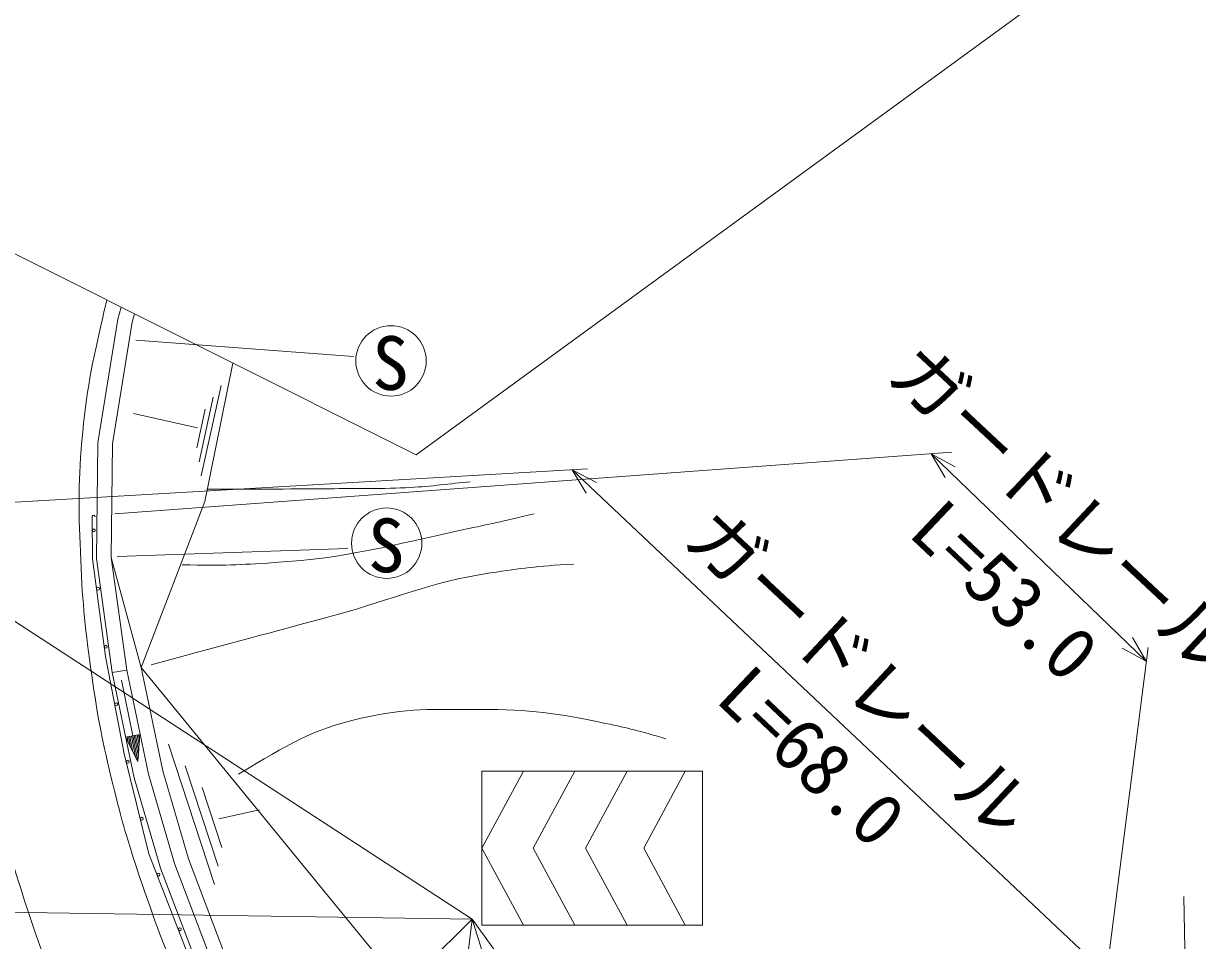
# Model space of a CAD drawing. Units: millimetres, scale not verified. Extents: x 40000 to 680000, y 20000 to 380000.
# Drawn here: x 294863 to 334892, y 287534 to 318810 of the extents above; entities that cross this region are included whole.
import ezdxf
from ezdxf.enums import TextEntityAlignment as Align

# ---------------------------------------------------------------- set-up
doc = ezdxf.new("R2010")
doc.units = ezdxf.units.MM
doc.header["$LTSCALE"] = 1000
for name, color, linetype, lineweight in [('M-BGD', 7, 'Continuous', 13), ('M-STR-HTXT', 7, 'Continuous', 13), ('M-STR-STRC', 7, 'Continuous', 13), ('M-WORK', 1, 'Continuous', 13)]:
    doc.layers.add(name, color=color, linetype=linetype, lineweight=lineweight)
doc.styles.add('ＭＳ ゴシック', font='')
doc.styles.get('ＭＳ ゴシック').set_extended_font_data('MS Gothic')

msp = doc.modelspace()

# ---------------------------------------------------------------- linework, layer by layer
at = {"layer": 'M-BGD'}
for p, q in [((298078, 308729), (298194, 309135)), ((297395, 304512), (298078, 308729)), ((298567, 308620), (298649, 308907)), ((297895, 304470), (298567, 308620)), ((297355, 300565), (297395, 304512)), ((297855, 300597), (297895, 304470)), ((297890, 296671), (297355, 300565)), ((298383, 296757), (297855, 300597)), ((297855, 300597), (298876, 296842)), ((297890, 296671), (298383, 296757)), ((298641, 293083), (297890, 296671)), ((299126, 293204), (298383, 296757)), ((298876, 296842), (299612, 293325)), ((298210, 296417), (298590, 294516)), ((298835, 294565), (298344, 294467)), ((298766, 293634), (298344, 294467)), ((298429, 294301), (298394, 294477)), ((298443, 294487), (298513, 294134)), ((298597, 293967), (298492, 294497)), ((298541, 294507), (298682, 293800)), ((298766, 293634), (298590, 294516)), ((298639, 294526), (298780, 293820)), ((298793, 294006), (298688, 294536)), ((298737, 294546), (298807, 294193)), ((298766, 293634), (298835, 294565)), ((298821, 294379), (298786, 294555)), ((299538, 289999), (298641, 293083)), ((300013, 290157), (299126, 293204)), ((299612, 293325), (300487, 290316)), ((300487, 290316), (301885, 286628)), ((300973, 286215), (299538, 289999)), ((301429, 286421), (300013, 290157))]:
    msp.add_line(p, q, dxfattribs=at)
at = {"layer": 'M-STR-HTXT'}
for p, q in [((298691, 308010), (306113, 307449)), ((297980, 302087), (326521, 304186)), ((325810, 304134), (333146, 297059)), ((325810, 304134), (326284, 303329)), ((325810, 304134), (326631, 303689)), ((292390, 302359), (314091, 303621)), ((313570, 303591), (331787, 286400)), ((313570, 303591), (314053, 302792)), ((313570, 303591), (314396, 303155)), ((298063, 300629), (305926, 300900)), ((292256, 299918), (310162, 288264)), ((333146, 297059), (332672, 297864)), ((329308, 266963), (333206, 297531)), ((333146, 297059), (332325, 297504)), ((334875, 260149), (334431, 289040)), ((310162, 288264), (294145, 288502)), ((299475, 277658), (310162, 288264)), ((310162, 288264), (307864, 268793)), ((318106, 262902), (310162, 288264)), ((310162, 288264), (330531, 260143))]:
    msp.add_line(p, q, dxfattribs=at)
msp.add_lwpolyline([(329117, 265638), (324530, 266400), (321502, 267201), (318098, 268707), (315201, 270199), (312262, 272053), (309888, 273884), (307905, 275651), (305070, 279004), (302854, 282056), (300681, 286514), (299135, 290495), (298299, 293906), (297662, 297223), (297218, 300546), (297204, 301986)], dxfattribs=at)
for centre, radius in [((307394, 307303), 1200), ((307247, 301085), 1200), ((297258, 301520), 50), ((297403, 299535), 50), ((297668, 297553), 50), ((298027, 295589), 50), ((298418, 293630), 50), ((298895, 291688), 50), ((299466, 289782), 50), ((300190, 287918), 50)]:
    msp.add_circle(centre, radius, dxfattribs=at)
msp.add_arc((297254, 301986), 50, 0.5699, 180.57, dxfattribs=at)
at = {"layer": 'M-STR-STRC'}
for p, q in [((310494, 290685), (311911, 293314)), ((312246, 290685), (313664, 293314)), ((314025, 290685), (315442, 293314)), ((316009, 290685), (317427, 293314)), ((310494, 290685), (311911, 288056)), ((312246, 290685), (313664, 288056)), ((314025, 290685), (315442, 288056)), ((316009, 290685), (317427, 288056))]:
    msp.add_line(p, q, dxfattribs=at)
msp.add_lwpolyline([(318019, 288056), (318019, 293314), (310494, 293314), (310494, 288056)], close=True, dxfattribs=at)
for points, knots in [([(371209, 270629), (364962, 268048), (363368, 267389), (358365, 265260), (353271, 263094), (350439, 261831), (345361, 259628), (338180, 256514), (334254, 254537), (326978, 251650), (324480, 250658), (323084, 250071), (320504, 249315), (318686, 248782), (317661, 248488), (315800, 248130), (313935, 247772), (312868, 247647), (310970, 247573), (309252, 247506), (308283, 247595), (306572, 247773), (304558, 247983), (303437, 248207), (301463, 248664), (299749, 249060), (298801, 249356), (297148, 249957), (295377, 250602), (294395, 251017), (292735, 251909), (291230, 252718), (290425, 253254), (289065, 254288), (287670, 255348), (286960, 256043), (285747, 257309), (284713, 258389), (284184, 259048), (283307, 260259), (282377, 261542), (281870, 262281), (281120, 263678), (280047, 265675), (279563, 266864), (278803, 269000), (278168, 270784), (277915, 271826), (277572, 273687), (277226, 275562), (277172, 276642), (277147, 278548), (277126, 280105), (277229, 280979), (277401, 282526), (277581, 284162), (277736, 285077), (278109, 286680), (278425, 288040), (278669, 288789), (279148, 290100), (279679, 291553), (280038, 292345), (280686, 293750), (281672, 295888), (282279, 297060), (283367, 299148), (284581, 301479), (285293, 302768), (286531, 305085), (288149, 308114), (289425, 310526), (290685, 312893)], [0, 0, 0, 0, 1, 1, 1, 2, 2, 2, 3, 3, 3, 4, 4, 4, 5, 5, 5, 6, 6, 6, 7, 7, 7, 8, 8, 8, 9, 9, 9, 10, 10, 10, 11, 11, 11, 12, 12, 12, 13, 13, 13, 14, 14, 14, 15, 15, 15, 16, 16, 16, 17, 17, 17, 18, 18, 18, 19, 19, 19, 20, 20, 20, 21, 21, 21, 22, 22, 22, 23, 23, 23, 24, 24, 24, 24]), ([(293212, 311628), (293187, 311582), (293181, 311571), (293161, 311534), (290956, 307395), (289625, 305125), (287535, 300926), (286627, 299102), (286085, 298094), (285285, 296219), (284740, 294940), (284476, 294202), (284087, 292867), (283655, 291386), (283453, 290541), (283170, 289025), (282875, 287440), (282761, 286541), (282614, 284936), (282483, 283513), (282439, 282712), (282427, 281283), (282413, 279769), (282414, 278916), (282544, 277407), (282673, 275897), (282692, 275029), (283080, 273563), (283426, 272261), (283733, 271559), (284291, 270332), (285065, 268630), (285545, 267687), (286569, 266123), (287741, 264333), (288482, 263375), (289908, 261779), (290733, 260856), (291214, 260350), (292150, 259539), (293399, 258458), (294119, 257868), (295484, 256938), (296790, 256048), (297551, 255584), (298953, 254855), (300262, 254174), (301004, 253780), (302409, 253328), (303795, 252881), (304611, 252735), (306056, 252550), (307677, 252343), (308602, 252402), (310235, 252389), (312071, 252374), (313101, 252402), (314932, 252527), (317173, 252680), (318438, 252743), (320653, 253120), (322313, 253402), (323247, 253576), (324864, 254045), (327035, 254675), (328196, 255207), (330286, 256068), (333909, 257562), (335910, 258476), (339435, 260187), (341745, 261308), (342503, 261684), (345305, 263148)], [0, 0, 0, 0, 1, 1, 1, 2, 2, 2, 3, 3, 3, 4, 4, 4, 5, 5, 5, 6, 6, 6, 7, 7, 7, 8, 8, 8, 9, 9, 9, 10, 10, 10, 11, 11, 11, 12, 12, 12, 13, 13, 13, 14, 14, 14, 15, 15, 15, 16, 16, 16, 17, 17, 17, 18, 18, 18, 19, 19, 19, 20, 20, 20, 21, 21, 21, 22, 22, 22, 23, 23, 23, 24, 24, 24, 24]), ([(345305, 263148), (342476, 262205), (341599, 261858), (339135, 261419), (337436, 261116), (336472, 260979), (334749, 260881), (333604, 260816), (332959, 260857), (331813, 260896), (330311, 260948), (329464, 260971), (327974, 261168), (326438, 261371), (325581, 261530), (324074, 261891), (322606, 262243), (321800, 262516), (320384, 263039), (318304, 263807), (317143, 264272), (315164, 265272), (313058, 266337), (311874, 266951), (309930, 268288), (308173, 269495), (307247, 270268), (305694, 271727), (304222, 273111), (303450, 273951), (302164, 275510), (300934, 277001), (300277, 277871), (299250, 279508), (298195, 281191), (297677, 282185), (296841, 283987), (295908, 285999), (295456, 287165), (294779, 289277), (294177, 291156), (293875, 292230), (293541, 294174), (293236, 295953), (293166, 296970), (293089, 298773), (293012, 300572), (292993, 301586), (293104, 303383), (293195, 304873), (293323, 305703), (293559, 307176), (293797, 308657), (294074, 309462), (294514, 310896), (294523, 310923), (294525, 310932), (294536, 310965)], [0, 0, 0, 0, 1, 1, 1, 2, 2, 2, 3, 3, 3, 4, 4, 4, 5, 5, 5, 6, 6, 6, 7, 7, 7, 8, 8, 8, 9, 9, 9, 10, 10, 10, 11, 11, 11, 12, 12, 12, 13, 13, 13, 14, 14, 14, 15, 15, 15, 16, 16, 16, 17, 17, 17, 18, 18, 18, 19, 19, 19, 19]), ([(370868, 276682), (368793, 275740), (368221, 275515), (366514, 274788), (359428, 271771), (355322, 270407), (348065, 267828), (346076, 267121), (344960, 266714), (342920, 266172), (341147, 265702), (340161, 265380), (338348, 265105), (336586, 264838), (335583, 264760), (333800, 264726), (332193, 264694), (331290, 264775), (329691, 264937), (327740, 265135), (326652, 265334), (324739, 265762), (323324, 266078), (322543, 266323), (321180, 266816), (319644, 267371), (318820, 267783), (317353, 268502), (315803, 269262), (314941, 269710), (313472, 270617), (312284, 271349), (311654, 271821), (310560, 272687), (309154, 273799), (308433, 274509), (307167, 275779), (306205, 276744), (305710, 277331), (304862, 278399), (303860, 279660), (303324, 280393), (302482, 281766), (301546, 283291), (301070, 284181), (300331, 285809), (299651, 287309), (299341, 288182), (298813, 289741), (298407, 290944), (298211, 291629), (297910, 292862), (297558, 294301), (297396, 295118), (297189, 296585), (296974, 298109), (296878, 298970), (296815, 300509), (296750, 302097), (296714, 302995), (296855, 304579), (297006, 306260), (297198, 307194), (297576, 308838), (297619, 309028), (297662, 309208), (297704, 309380)], [0, 0, 0, 0, 1, 1, 1, 2, 2, 2, 3, 3, 3, 4, 4, 4, 5, 5, 5, 6, 6, 6, 7, 7, 7, 8, 8, 8, 9, 9, 9, 10, 10, 10, 11, 11, 11, 12, 12, 12, 13, 13, 13, 14, 14, 14, 15, 15, 15, 16, 16, 16, 17, 17, 17, 18, 18, 18, 19, 19, 19, 20, 20, 20, 21, 21, 21, 22, 22, 22, 22])]:
    msp.add_open_spline(points, degree=3, knots=knots, dxfattribs=at)
at = {"layer": 'M-WORK'}
for p, q in [((308248, 304102), (331905, 321353)), ((294178, 311145), (308248, 304102)), ((302001, 307229), (301043, 302501)), ((301604, 306462), (300927, 303378)), ((301333, 306060), (300849, 303857)), ((300799, 305023), (298620, 305504)), ((301061, 305658), (300771, 304337)), ((301043, 302501), (298876, 296842)), ((298876, 296842), (309884, 283387)), ((301371, 289444), (299807, 294229)), ((301497, 290072), (300380, 293490)), ((301624, 290701), (300954, 292752)), ((301522, 291689), (302914, 291996))]:
    msp.add_line(p, q, dxfattribs=at)
for points, knots in [([(301130, 302927), (302513, 302932), (303896, 302928), (305278, 302942), (306208, 302951), (307138, 302934), (308066, 302986), (308744, 303023), (309418, 303115), (310093, 303179)], [0, 0, 0, 0, 1, 1, 1, 2, 2, 2, 3, 3, 3, 3]), ([(300277, 300349), (301735, 300314), (302187, 300346), (303407, 300422), (305966, 300583), (307368, 301010), (309875, 301547), (310814, 301748), (311126, 301810), (312272, 302088)], [0, 0, 0, 0, 1, 1, 1, 2, 2, 2, 3, 3, 3, 3]), ([(299214, 296935), (302269, 297760), (303033, 297966), (305481, 298630), (307555, 299192), (308665, 299749), (310789, 300071), (311888, 300237), (312300, 300298), (313619, 300370)], [0, 0, 0, 0, 1, 1, 1, 2, 2, 2, 3, 3, 3, 3]), ([(302189, 293204), (303925, 294243), (304628, 294701), (306377, 295115), (307925, 295481), (308847, 295411), (310437, 295413), (312116, 295416), (313068, 295293), (314708, 294939), (315519, 294764), (315816, 294701), (316765, 294412)], [0, 0, 0, 0, 1, 1, 1, 2, 2, 2, 3, 3, 3, 4, 4, 4, 4])]:
    msp.add_open_spline(points, degree=3, knots=knots, dxfattribs=at)

# ---------------------------------------------------------------- texts
at = {"layer": 'M-STR-HTXT', "style": 'ＭＳ ゴシック'}
for p in [(307377, 307229), (307230, 301010)]:
    msp.add_text('S', height=1833, dxfattribs=at).set_placement(p, align=Align.MIDDLE_CENTER)
for s, rotation, p in [('ガードレール', 316.884, (329330, 301220)), ('L=53.0', 316.586, (327314, 298412)), ('ガードレール', 316.884, (322390, 295617)), ('L=68.0', 316.586, (320738, 292752))]:
    msp.add_text(s, height=1833, rotation=rotation, dxfattribs=at).set_placement(p, align=Align.BOTTOM_CENTER)

doc.saveas('drawing.dxf')
